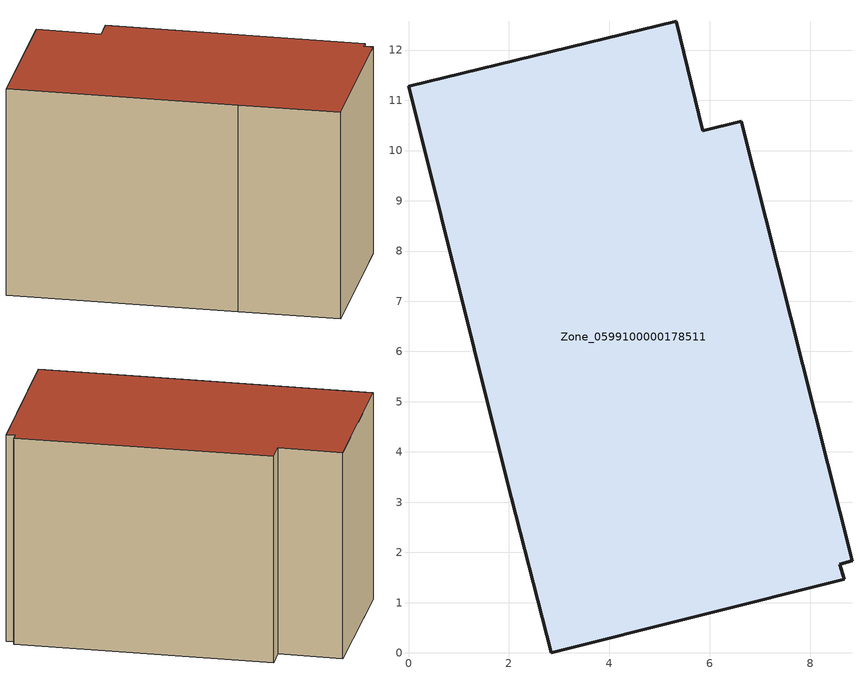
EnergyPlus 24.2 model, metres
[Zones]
Zone_0599100000178511
 floor ground (C_G): 8.59,1.77 8.67,1.47 2.84,0 1.96,3.45 0,11.28 5.33,12.58 5.85,10.39 6.63,10.59 8.83,1.84 z0
 wall outside (C_F): 5.85,10.39 5.33,12.58 0,11.28 1.96,3.45 2.84,0 8.67,1.47 8.59,1.77 8.83,1.84 6.63,10.59 5.85,10.39 z0:7.61
 roof outside (C_R): 8.83,1.84 6.63,10.59 5.85,10.39 5.33,12.58 0,11.28 1.96,3.45 2.84,0 8.67,1.47 8.59,1.77 z7.61
[BUILDING]
Pand.0599100000178511: North Axis=0; Terrain=City; Loads Convergence Tolerance Value=0.04; Temperature Convergence Tolerance Value=0.4; Solar Distribution=FullExterior; Maximum Number of Warmup Days=25; Minimum Number of Warmup Days=1
[Site:Location]
Rotterdam.The.Hague.AP_ZH_NLD Design_Conditions: Latitude=51.96; Longitude=4.45; Time Zone=1; Elevation=-4.5
[SITE:GROUNDTEMPERATURE:BUILDINGSURFACE]
18, 18, 18, 18, 18, 18, 18, 18, 18, 18, 18, 18
[MATERIAL] Thermal Absorptance=0.9; Solar Absorptance=0.7; Visible Absorptance=0.7
Name | Roughness | Thickness | Conductivity | Density | Specific Heat
G.TC.1965-1974 | MediumSmooth | 0.15 | 0.882353 | 540 | 1210
F.TC.1965-1974 | Rough | 0.3 | 0.697674 | 1920 | 840
R.TC.1965-1974 | MediumRough | 0.2 | 0.232558 | 1500 | 1000
[CONSTRUCTION]
C_G: G.TC.1965-1974
C_F: F.TC.1965-1974
C_R: R.TC.1965-1974
[ZONE]
Zone_0599100000178511: Type=1; Multiplier=1; Ceiling Height=Autocalculate; Volume=Autocalculate; Floor Area=autocalculate; Part of Total Floor Area=Yes
[ZONEINFILTRATION:DESIGNFLOWRATE]
Infil_Zone_0599100000178511: Zone or ZoneList or Space or SpaceList=Zone_0599100000178511; Schedule=AlwaysOn; Design Flow Rate Calculation Method=Flow/Area; Flow Rate per Floor Area=0.003; Constant Term Coefficient=1; Temperature Term Coefficient=0; Velocity Term Coefficient=0; Velocity Squared Term Coefficient=0
[HVACTEMPLATE:ZONE:IDEALLOADSAIRSYSTEM]
Zone_0599100000178511: Maximum Heating Supply Air Temperature=50; Minimum Cooling Supply Air Temperature=13; Maximum Heating Supply Air Humidity Ratio=0.0156; Minimum Cooling Supply Air Humidity Ratio=0.0077; Heating Limit=NoLimit; Cooling Limit=NoLimit; Dehumidification Control Type=ConstantSensibleHeatRatio; Cooling Sensible Heat Ratio=0.7; Dehumidification Setpoint=60; Humidification Control Type=None; Humidification Setpoint=30; Outdoor Air Method=None; Outdoor Air Flow Rate per Person=0.00944; Outdoor Air Flow Rate per Zone Floor Area=0; Outdoor Air Flow Rate per Zone=0; Demand Controlled Ventilation Type=None; Outdoor Air Economizer Type=NoEconomizer; Heat Recovery Type=None; Sensible Heat Recovery Effectiveness=0.7; Latent Heat Recovery Effectiveness=0.65
[ZONECONTROL:THERMOSTAT]
ThermostatControl_Zone_0599100000178511: Zone or ZoneList=Zone_0599100000178511; Control Type Schedule=DualSetpointControlType; Control 1=Thermostat_Zone_0599100000178511; Temperature Difference Between Cutout And Setpoint=0
[THERMOSTATSETPOINT:DUALSETPOINT]
Thermostat_Zone_0599100000178511: Heating Setpoint Temperature Schedule=HeatingSetpoint_Zone_0599100000178511; Cooling Setpoint Temperature Schedule=CoolingSetpoint_Zone_0599100000178511
[SCHEDULE:COMPACT]
HeatingSetpoint_Zone_0599100000178511: Through: 12/31, For: AllDays, Until: 24:00, 21
CoolingSetpoint_Zone_0599100000178511: Through: 12/31, For: AllDays, Until: 24:00, 24
DualSetpointControlType: Through: 12/31, For: AllDays, Until: 24:00, 4
AlwaysOn: Through: 12/31, For: AllDays, Until: 24:00, 1
